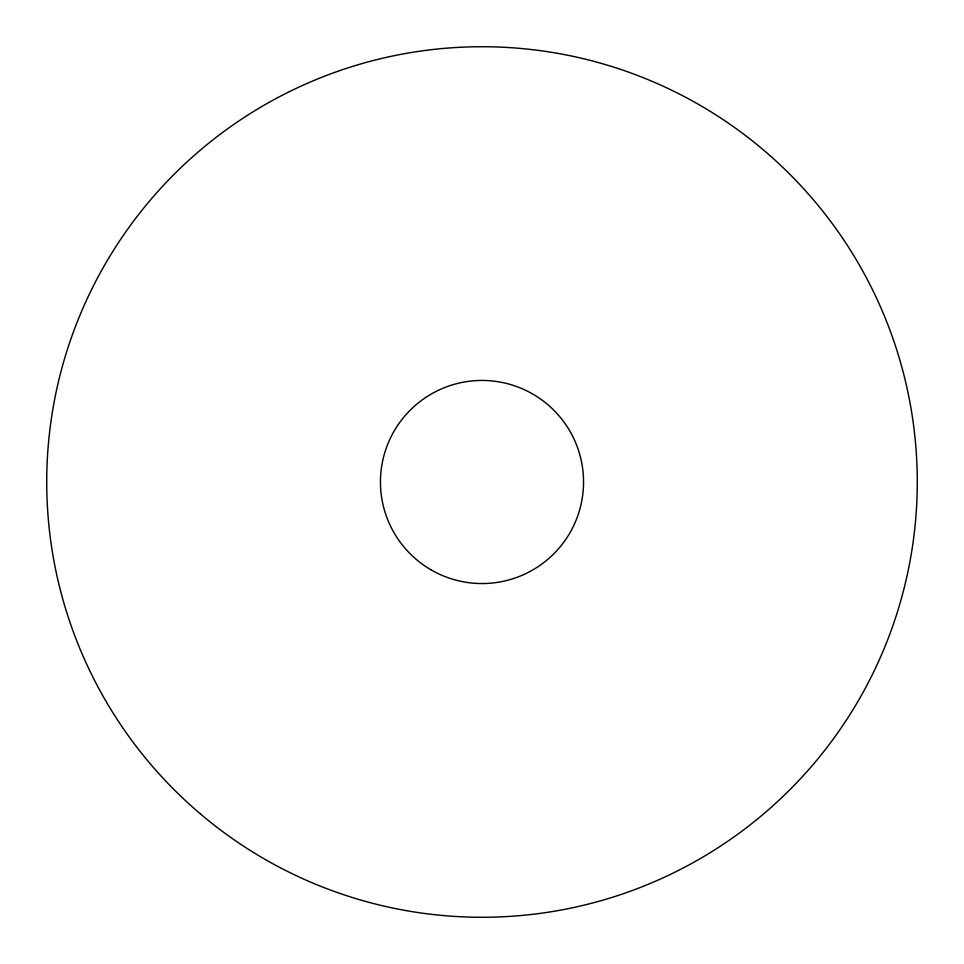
<?xml version="1.0" encoding="UTF-8"?>
<svg xmlns="http://www.w3.org/2000/svg" width="964" height="964" viewBox="0 0 964 964"><rect width="100%" height="100%" fill="white"/><g stroke="black" fill="none" stroke-linecap="round" stroke-linejoin="round"><path stroke-width="1.45" d="M200.548 814.038A435.27 435.27 0 0 0 910.281 559.723A435.27 435.27 0 0 0 335.171 72.24A435.27 435.27 0 0 0 200.548 814.038M431.221 569.941A101.545 101.545 0 0 0 583.545 482A101.545 101.545 0 0 0 431.221 394.059A101.545 101.545 0 0 0 431.221 569.941"/></g></svg>
